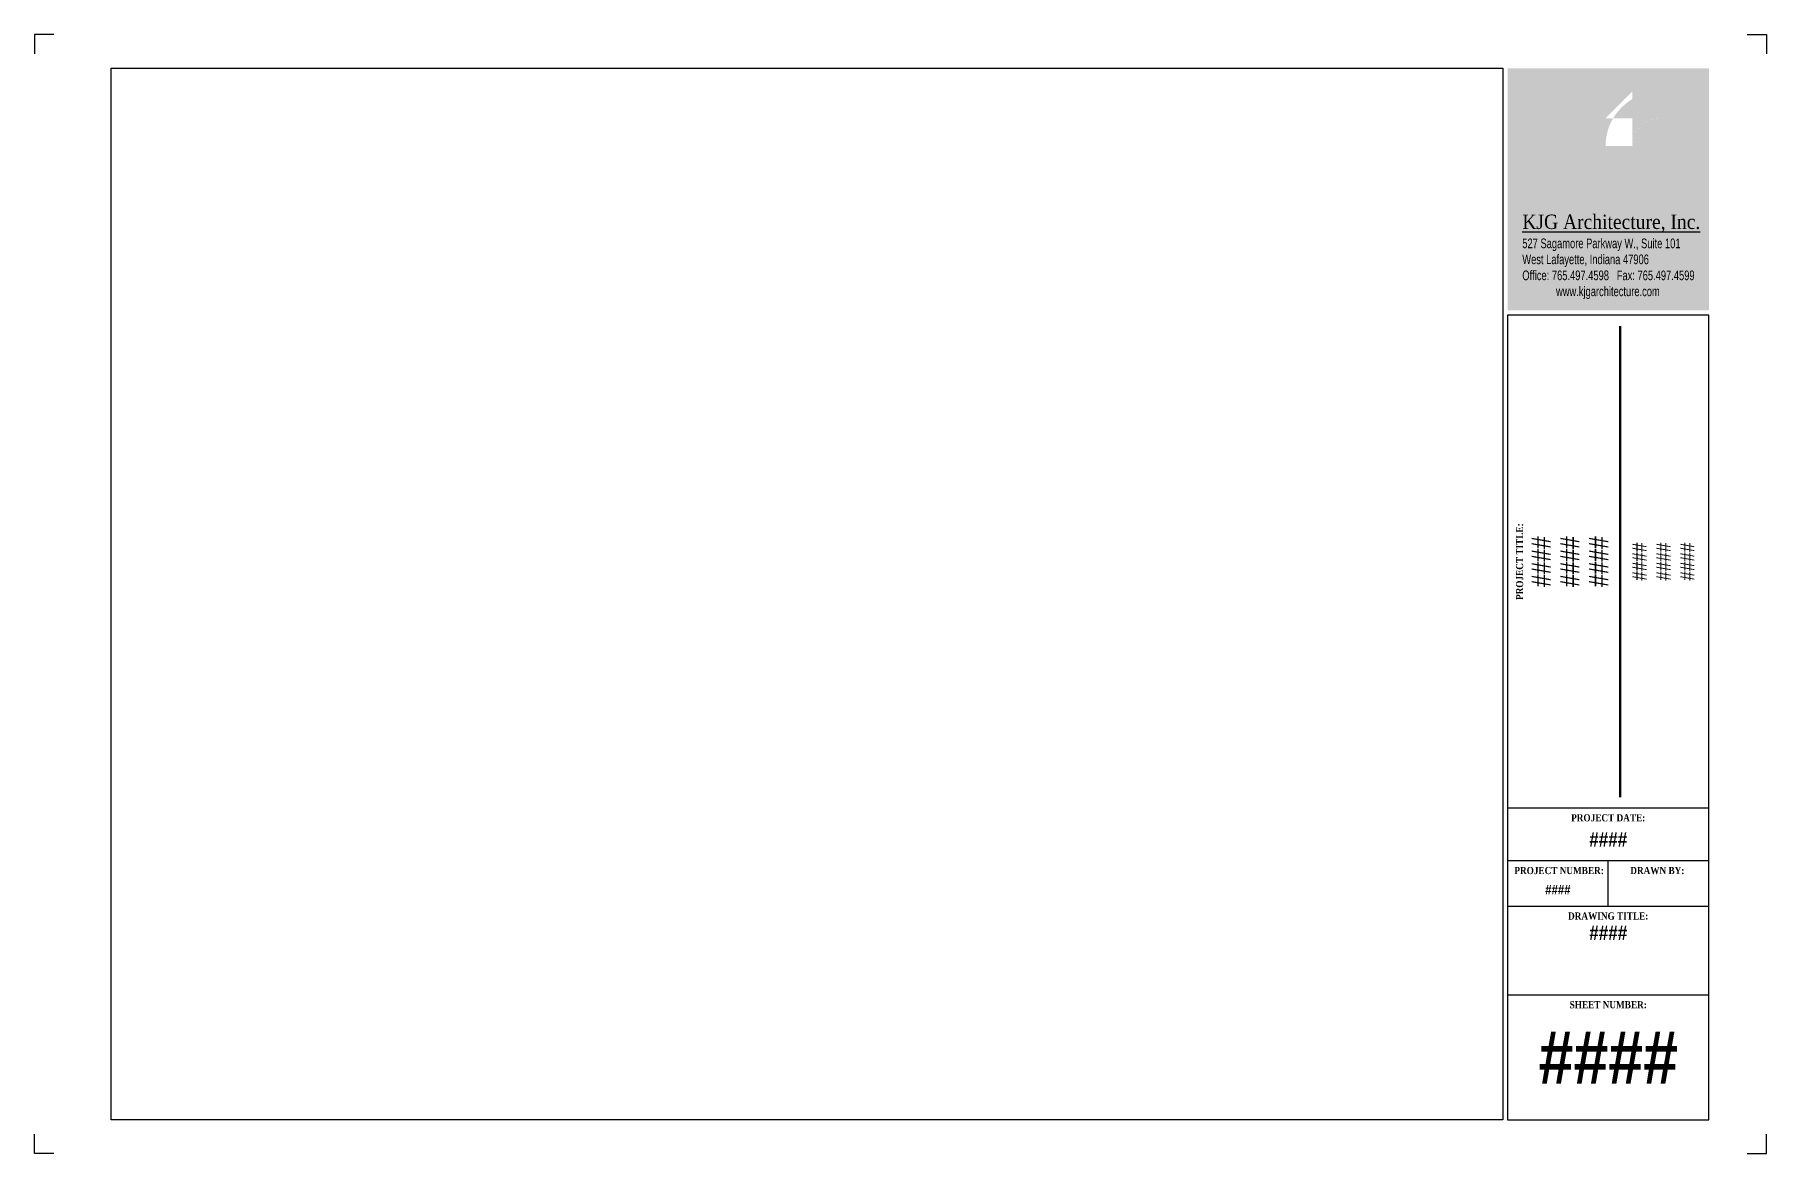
# Paper-space layout '11x17' of a CAD drawing. Header units: inches. Extents: x 0 to 16.9, y 0 to 10.9.
import ezdxf
from ezdxf.enums import TextEntityAlignment as Align

# ---------------------------------------------------------------- set-up
doc = ezdxf.new("R2010")
doc.units = ezdxf.units.IN
doc.header["$LTSCALE"] = 0.5
doc.header["$MEASUREMENT"] = 0
doc.layers.add('G-Anno-Nplt', color=140, linetype='Continuous', plot=False)
doc.layers.add('G-Anno-Ttlb', color=7, linetype='Continuous')
doc.styles.add('Arial', font='arial.ttf', dxfattribs={"width": 0.85})
doc.styles.add('Arial Bold', font='arialbd.ttf', dxfattribs={"width": 0.85})
doc.styles.add('TimesNewRoman', font='timesbd.ttf', dxfattribs={"height": 0.625})

# ---------------------------------------------------------------- blocks, each defined once
blk = doc.blocks.new('BORDER11x17')
at = {"layer": 'G-Anno-Ttlb'}
h = blk.add_hatch(color=7, dxfattribs=at)
h.dxf.hatch_style = 1
edge = h.paths.add_edge_path()
edge.add_line((15.62770957704022, 9.847250985799562), (15.36422930360272, 9.847250985799558))
edge.add_arc((15.90059986024334, 9.847250985799562), 0.5363705566406249, 149.4179368228352, 180.0000000000003, ccw=False)
edge.add_line((15.43883772736073, 10.12014126900268), (15.62770957704023, 10.12014126900268))
edge.add_line((15.62770957704022, 10.12014126900268), (15.62770957704022, 9.847250985799562))
h.paths.add_polyline_path([(15.36422930360272, 10.38362154244018), (15.62770957704022, 10.38362154244018), (15.62770957704022, 10.12014126900268), (15.36422930360274, 10.12014126900268)])
h.paths.add_polyline_path([(14.63024854188397, 10.12014126900268), (14.63024854188397, 10.38362154244018), (14.89372881532147, 10.38362154244017), (14.89372881532147, 10.12014126900268)])
edge = h.paths.add_edge_path()
edge.add_line((15.89118985047773, 9.978991122518298), (16.15467012391523, 9.978991122518295))
edge.add_line((16.15467012391523, 9.978991122518295), (16.15467012391523, 9.310880429158939))
edge.add_line((16.15467012391523, 9.310880429158939), (15.90059986024334, 9.310880429158939))
edge.add_arc((15.90059986024334, 9.847250985799558), 0.5363705566406196, 180, 270, ccw=False)
edge.add_line((15.36422930360272, 9.847250985799558), (15.6277095770402, 9.847250985799558))
edge.add_arc((15.90059986024333, 9.847250985799562), 0.2728902832031224, 180.0000000000005, 331.1342725849915)
edge.add_line((16.13958446862638, 9.715510849080808), (15.89118985047775, 9.715510849080808))
edge.add_line((15.89118985047775, 9.715510849080808), (15.89118985047773, 9.978991122518298))
edge = h.paths.add_edge_path()
edge.add_line((15.90059986024334, 10.38362154244018), (16.15467012391523, 10.38362154244018))
edge.add_line((16.15467012391523, 10.38362154244018), (16.15467012391522, 10.12014126900268))
edge.add_line((16.15467012391522, 10.12014126900268), (15.90059986024334, 10.12014126900267))
edge.add_arc((15.90059986024334, 9.847250985799558), 0.2728902832031167, 90, 179.9999999999994)
edge.add_line((15.62770957704022, 9.847250985799562), (15.62770957704022, 10.30901311868216))
edge.add_arc((15.90059986024334, 9.847250985799569), 0.5363705566406097, 90, 120.58206317716551, ccw=False)
h.paths.add_polyline_path([(15.36422930360272, 10.38362154244018), (15.3642293036027, 10.12014126900267), (14.90503033234306, 9.660942297742988), (14.89372881532147, 9.672243814764592), (14.89372881532146, 10.02225815683447), (15.25509220092718, 10.38362154244018)])
h.paths.add_polyline_path([(14.4062499947717, 8.241979739555756), (16.3749999947717, 8.241979739555758), (16.3749999947717, 10.60937497302696), (14.4062499947717, 10.60937497302696)])
edge = h.paths.add_edge_path()
edge.add_line((15.62770957704022, 9.310880429158939), (15.25509220092716, 9.310880429158928))
edge.add_line((15.25509220092716, 9.310880429158928), (14.90503033234308, 9.660942297743013))
edge.add_line((14.90503033234308, 9.660942297743013), (15.09133902039962, 9.847250985799572))
edge.add_line((15.09133902039962, 9.847250985799572), (15.3642293036027, 9.574360702596433))
edge.add_line((15.3642293036027, 9.574360702596433), (15.3642293036027, 9.847250985799576))
edge.add_arc((15.90059986024333, 9.847250985799576), 0.5363705566406279, 180.0000000000003, 239.4179368228365)
edge.add_line((15.62770957704022, 9.385488852916957), (15.62770957704022, 9.310880429158939))
h = blk.add_hatch(color=130, dxfattribs=at)
h.paths.add_polyline_path([(14.89372881532147, 10.38362154244018), (14.63024854188397, 10.38362154244018), (14.63024854188397, 10.12014126900268), (14.89372881532147, 10.12014126900268)])
h.paths.add_polyline_path([(15.3642293036027, 10.12014126900267), (15.36422930360272, 10.38362154244018), (15.25509220092718, 10.38362154244018), (14.89372881532146, 10.02225815683447), (14.89372881532147, 9.672243814764592), (14.90503033234306, 9.660942297742988)])
h = blk.add_hatch(color=160, dxfattribs=at)
h.paths.add_polyline_path([(15.3642293036027, 9.847250985799558), (15.3642293036027, 9.57436070259643), (15.09133902039964, 9.847250985799558), (14.9050303323431, 9.660942297742988), (15.25509220092717, 9.310880429158928), (15.62770957704022, 9.310880429158939), (15.62770957704022, 9.385488852916954, -0.2652289636343245)])
h.paths.add_polyline_path([(15.62770957704022, 10.30901311868216, 0.1264884079527541), (15.43883772736074, 10.12014126900268), (15.62770957704022, 10.12014126900268)])
h.paths.add_polyline_path([(15.62770957704022, 10.38362154244018), (15.36422930360272, 10.38362154244018), (15.36422930360272, 10.12014126900268)])
h = blk.add_hatch(color=130, dxfattribs=at)
h.paths.add_polyline_path([(16.15467012391523, 10.38362154244018), (15.90059986024334, 10.38362154244018, 0.1342371166273226), (15.62770957704022, 10.30901311868216), (15.62770957704022, 9.847250985799558, -0.4142135623730981), (15.90059986024334, 10.12014126900268), (16.15467012391523, 10.12014126900268)])
h.paths.add_polyline_path([(16.15467012391523, 9.978991122518298), (15.89118985047773, 9.978991122518298), (15.89118985047775, 9.715510849080808), (16.13958446862638, 9.715510849080808, -0.7752202678432363), (15.6277095770402, 9.847250985799558), (15.36422930360272, 9.847250985799558, 0.4142135623730951), (15.90059986024334, 9.310880429158939), (16.15467012391523, 9.310880429158939)])
at = {"layer": 'G-Anno-Nplt'}
for points in [[(0.1874999947716738, 10.93749997302696), (-5.228326216411006e-09, 10.93749997302696), (-5.228326216411006e-09, 10.74999997302696)], [(16.74999999477168, 10.93749997302696), (16.93749999477168, 10.93749997302696), (16.93749999477168, 10.74999997302696)], [(0.1874999947716844, -2.69730406898816e-08), (-5.228315558269969e-09, -2.69730406898816e-08), (-5.228315558269969e-09, 0.1874999730269593)], [(16.74999999477168, -2.69730406898816e-08), (16.93749999477168, -2.69730406898816e-08), (16.93749999477168, 0.1874999730269593)]]:
    blk.add_lwpolyline(points, dxfattribs=at)
at = {"layer": 'G-Anno-Ttlb'}
for p, q in [((16.37499999477168, 3.374584506084553), (14.40624999477168, 3.374584506084553)), ((16.37499999477168, 3.374584506084553), (14.40624999477168, 3.374584506084553)), ((16.37499999477168, 2.858959506084553), (14.40624999477168, 2.858959506084553)), ((16.37499999477168, 2.858959506084553), (14.40624999477168, 2.858959506084553)), ((15.39062499477168, 2.414062473026959), (15.39062499477168, 2.858959506084553)), ((16.37499999477168, 2.414062473026959), (14.40624999477168, 2.414062473026959)), ((16.37499999477168, 1.546874973026959), (14.40624999477168, 1.546874973026959))]:
    blk.add_line(p, q, dxfattribs=at)
blk.add_lwpolyline([(14.35937499477168, 0.3281249730269594), (0.7499999947716844, 0.3281249730269566), (0.749999994771678, 10.60937497302695), (14.35937499477167, 10.60937497302696), (14.35937499477168, 0.3281249730269594)], dxfattribs=at)
blk.add_lwpolyline([(14.35937499477168, 0.3281249730269594), (0.7499999947716844, 0.3281249730269566), (0.749999994771678, 10.60937497302695), (14.35937499477167, 10.60937497302696), (14.35937499477168, 0.3281249730269594)], dxfattribs=at)
blk.add_lwpolyline([(14.40624999477168, 0.3281249730269594), (16.37499999477168, 0.3281249730269594), (16.3749999947717, 8.195104739555756), (14.4062499947717, 8.195104739555756)], close=True, dxfattribs=at)
at = {"layer": 'G-Anno-Ttlb', "color": 3, "const_width": 0.0234375}
blk.add_lwpolyline([(15.50781249477168, 3.481355339417888), (15.50781249477168, 8.08833390622242)], dxfattribs=at)
at = {"style": 'Arial', "width": 0.85, "flags": 8}
for tag, p, height in [('PROJECTNAME1_001', (14.82818894429419, 5.537465487417697), 0.1875), ('PROJECTNAME2_001', (15.10943894429419, 5.537465487417697), 0.1875), ('PROJECTNAME3_001', (15.39068894429419, 5.537465487417697), 0.1875), ('PROJECTADDRESS1_001', (15.76567295691357, 5.599310271268311), 0.140625), ('PROJECTADDRESS2_001', (16.00004795691357, 5.599310271268311), 0.140625), ('PROJECTADDRESS3_001', (16.23442295691357, 5.599310271268311), 0.140625)]:
    blk.add_attdef(tag, p, '', height=height, rotation=90, dxfattribs=at)
at = {"style": 'Arial Bold', "width": 0.85, "flags": 8}
for tag, p, height in [('DATE_001', (15.20513141104044, 2.999584506084553), 0.140625), ('PROJECT#_001', (14.77477510561752, 2.531249973026959), 0.09375), ('SHEETNAME_001', (15.20513141104044, 2.085937473026959), 0.140625), ('SHT#_001', (14.7104818544238, 0.6796874730269592), 0.515625)]:
    blk.add_attdef(tag, p, '', height=height, dxfattribs=at)
at = {"color": 4, "style": 'Arial Bold', "width": 0.85}
blk.add_attdef('AUTHOR', text='', height=0.09375, dxfattribs=at).set_placement((15.86504439565861, 2.578124973026959), align=Align.MIDDLE_CENTER)
at = {"layer": 'G-Anno-Ttlb', "color": 3, "style": 'TimesNewRoman', "width": 0.85}
blk.add_text('PROJECT TITLE:', height=0.0703125, rotation=90, dxfattribs=at).set_placement((14.52343749477168, 5.784844622820153), align=Align.MIDDLE_CENTER)
for s, p in [('PROJECT DATE:', (15.39062499477168, 3.280834506084553)), ('PROJECT NUMBER:', (14.91015624477168, 2.765209506084553)), ('DRAWN BY:', (15.87109374477168, 2.765209506084553)), ('DRAWING TITLE:', (15.39062499477168, 2.320312473026959)), ('SHEET NUMBER:', (15.39062499477168, 1.453124973026959))]:
    blk.add_text(s, height=0.0703125, dxfattribs=at).set_placement(p, align=Align.MIDDLE_CENTER)
at = {"layer": 'G-Anno-Ttlb', "color": 110, "insert": (14.55037819201119, 9.178021019613471), "char_height": 0.140625, "attachment_point": 1, "style": 'TimesNewRoman'}
blk.add_mtext_dynamic_manual_height_columns('{\\fTimes New Roman|b0|i0|c0|p18;\\W0.9;\\LKJG Architecture, Inc.}\\P{\\fArial Narrow|b0|i0|c0|p34;\\H0.66667x;\\W0.85;527 Sagamore Parkway W., Suite 101\\PWest Lafayette, Indiana 47906\\POffice: 765.497.4598   Fax: 765.497.4599\\P             www.kjgarchitecture.com}', width=2.155653228877046, gutter_width=3.125, heights=[0], dxfattribs=at)

psp = doc.layouts.new('11x17')

# ---------------------------------------------------------------- block references
at = {"layer": 'G-Anno-Ttlb'}
ref = psp.add_blockref('BORDER11x17', (0, 0), dxfattribs=at)
ref.add_attrib('SHT#_001', '####', (14.7104818544238, 0.6796874730269592), dxfattribs={"layer": '0', "height": 0.515625, "style": 'Arial Bold', "width": 0.85})
ref.add_attrib('SHEETNAME_001', '####', (15.20513141104044, 2.085937473026959), dxfattribs={"layer": '0', "height": 0.140625, "style": 'Arial Bold', "width": 0.85})
ref.add_attrib('PROJECT#_001', '####', (14.77477510561752, 2.531249973026959), dxfattribs={"layer": '0', "height": 0.09375, "style": 'Arial Bold', "width": 0.85})
ref.add_attrib('DATE_001', '####', (15.20513141104044, 2.999584506084553), dxfattribs={"layer": '0', "height": 0.140625, "style": 'Arial Bold', "width": 0.85})
ref.add_attrib('PROJECTNAME1_001', '####', (14.82818894429419, 5.537465487417697), dxfattribs={"layer": '0', "height": 0.1875, "rotation": 90, "style": 'Arial', "width": 0.85})
ref.add_attrib('PROJECTNAME2_001', '####', (15.10943894429419, 5.537465487417697), dxfattribs={"layer": '0', "height": 0.1875, "rotation": 90, "style": 'Arial', "width": 0.85})
ref.add_attrib('PROJECTNAME3_001', '####', (15.39068894429419, 5.537465487417697), dxfattribs={"layer": '0', "height": 0.1875, "rotation": 90, "style": 'Arial', "width": 0.85})
ref.add_attrib('PROJECTADDRESS1_001', '####', (15.76567295691357, 5.599310271268311), dxfattribs={"layer": '0', "height": 0.140625, "rotation": 90, "style": 'Arial', "width": 0.85})
ref.add_attrib('PROJECTADDRESS2_001', '####', (16.00004795691357, 5.599310271268311), dxfattribs={"layer": '0', "height": 0.140625, "rotation": 90, "style": 'Arial', "width": 0.85})
ref.add_attrib('PROJECTADDRESS3_001', '####', (16.23442295691357, 5.599310271268311), dxfattribs={"layer": '0', "height": 0.140625, "rotation": 90, "style": 'Arial', "width": 0.85})

doc.saveas('drawing.dxf')
